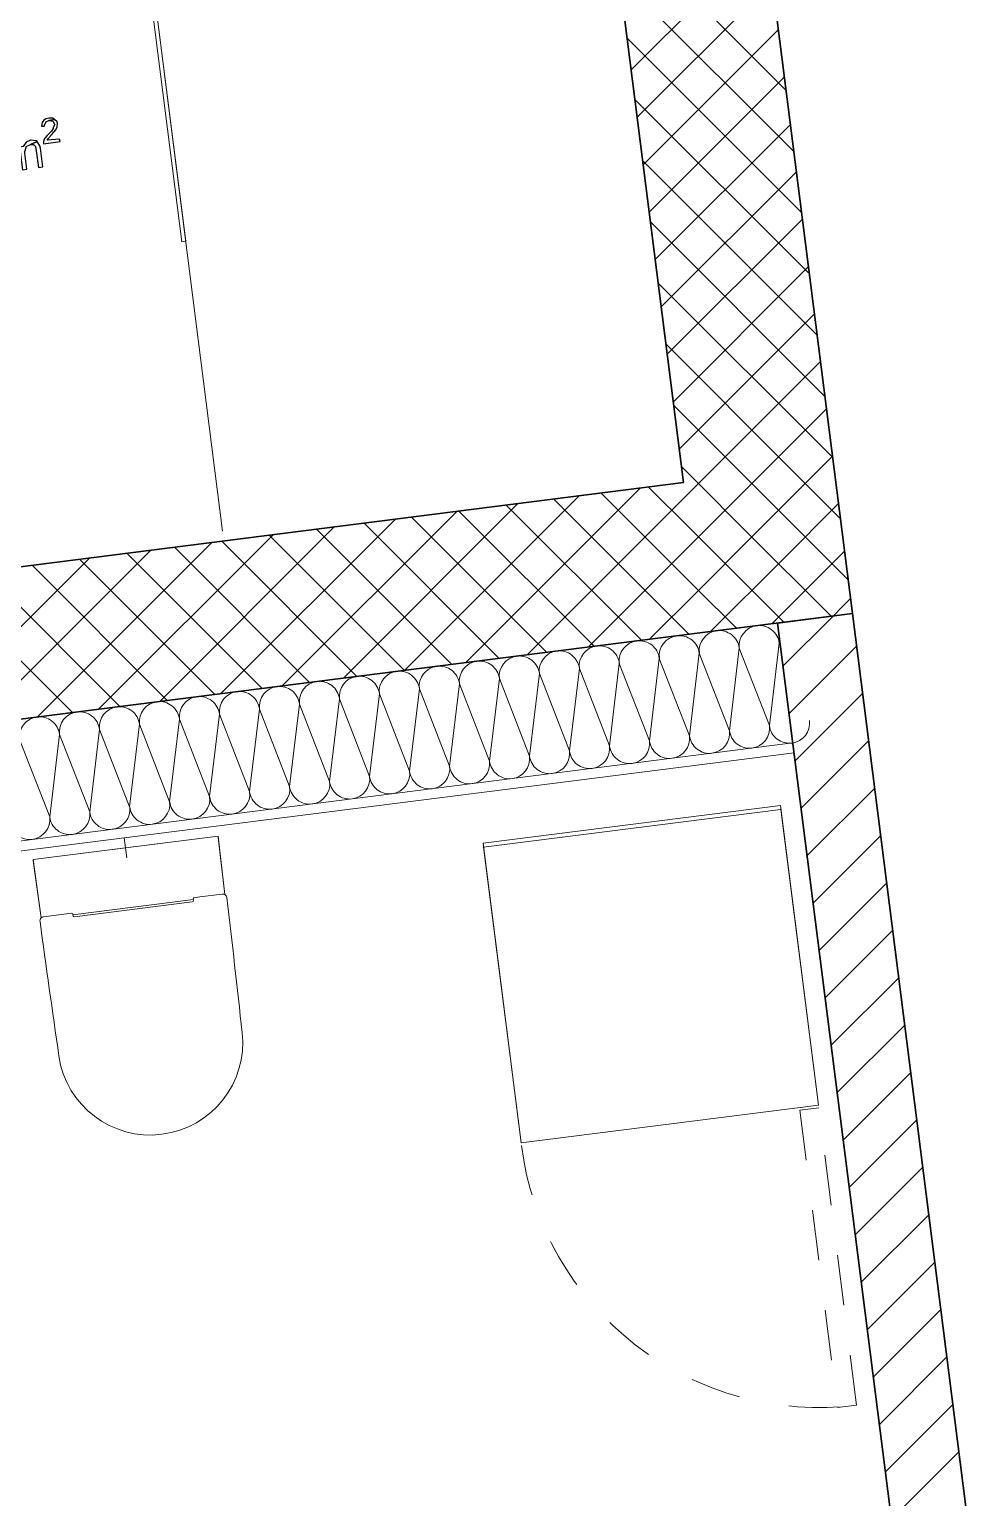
# Model space of a CAD drawing. Header units: metres. Extents: x 2713679.5 to 2713747.3, y 1226017.1 to 1226104.2.
# Drawn here: x 2713692.397 to 2713694.275, y 1226073.495 to 1226076.41 of the extents above; entities that cross this region are included whole.
import ezdxf

# ---------------------------------------------------------------- set-up
doc = ezdxf.new("R2010")
doc.units = ezdxf.units.M
doc.header["$MEASUREMENT"] = 0
doc.linetypes.add('Achse', pattern=[0.115, 0, -0.04, 0.075, 0])
doc.linetypes.add('Strich 2_1mm', pattern=[0.15, 0.1, -0.05])
doc.layers.add('plangrafiken', color=251, linetype='Continuous')
doc.layers.add('waende_stuetzen', color=250, linetype='Continuous')
doc.layers.add('texte', color=7, linetype='Continuous', true_color=0x000000)

msp = doc.modelspace()

# ---------------------------------------------------------------- linework, layer by layer
at = {"layer": 'plangrafiken', "color": 7, "linetype": 'Continuous', "lineweight": 13}
for p, q in [((2713692.5478, 1226077.1786), (2713692.6989, 1226075.9882)), ((2713692.7069, 1226075.9892), (2713692.5558, 1226077.1797)), ((2713692.5558, 1226077.1797), (2713692.7799, 1226075.4138)), ((2713692.6989, 1226075.9882), (2713692.7069, 1226075.9892)), ((2713693.297, 1226074.794), (2713693.8873, 1226074.8689)), ((2713693.8883, 1226074.861), (2713693.298, 1226074.7861)), ((2713693.8873, 1226074.8689), (2713693.9628, 1226074.2737)), ((2713693.9628, 1226074.2737), (2713693.8883, 1226074.861)), ((2713692.404, 1226074.7613), (2713692.7711, 1226074.8079)), ((2713692.7711, 1226074.8079), (2713692.5876, 1226074.7846)), ((2713692.7714, 1226074.8052), (2713692.7711, 1226074.8079)), ((2713692.7711, 1226074.8079), (2713692.7843, 1226074.692)), ((2713692.7843, 1226074.692), (2713692.7714, 1226074.8052)), ((2713693.3726, 1226074.1988), (2713693.297, 1226074.794)), ((2713692.5876, 1226074.7846), (2713692.404, 1226074.7613)), ((2713693.298, 1226074.7861), (2713693.3726, 1226074.1988)), ((2713692.404, 1226074.7613), (2713692.4044, 1226074.7587)), ((2713692.4202, 1226074.6458), (2713692.404, 1226074.7613)), ((2713692.4044, 1226074.7587), (2713692.4202, 1226074.6458)), ((2713692.4829, 1226074.6515), (2713692.7221, 1226074.6819)), ((2713692.7197, 1226074.6774), (2713692.4864, 1226074.6478)), ((2713692.7221, 1226074.6819), (2713692.7219, 1226074.6836)), ((2713692.7237, 1226074.6858), (2713692.7347, 1226074.6872)), ((2713692.7347, 1226074.6872), (2713692.7795, 1226074.6929)), ((2713692.4246, 1226074.6479), (2713692.4652, 1226074.653)), ((2713692.4652, 1226074.653), (2713692.4804, 1226074.655)), ((2713692.4827, 1226074.6533), (2713692.4829, 1226074.6515)), ((2713693.9628, 1226074.2737), (2713693.3726, 1226074.1988))]:
    msp.add_line(p, q, dxfattribs=at)
at = {"layer": 'plangrafiken', "color": 144, "linetype": 'Continuous', "lineweight": 20, "true_color": 0x0082b3}
for p, q in [((2713692.585, 1226074.8044), (2713692.5901, 1226074.7648)), ((2713692.5677, 1226074.7821), (2713692.6074, 1226074.7871))]:
    msp.add_line(p, q, dxfattribs=at)
at = {"layer": 'plangrafiken', "color": 7, "linetype": 'Strich 2_1mm', "lineweight": 13}
for p, q in [((2713693.9635, 1226074.2687), (2713693.9256, 1226074.2639)), ((2713694.0384, 1226073.6783), (2713693.9635, 1226074.2687)), ((2713693.9256, 1226074.2639), (2713694.0005, 1226073.6735)), ((2713694.0005, 1226073.6735), (2713694.0384, 1226073.6783))]:
    msp.add_line(p, q, dxfattribs=at)
at = {"layer": 'plangrafiken', "color": 7, "linetype": 'Continuous', "lineweight": 13}
for centre, radius, start, end in [((2713692.7193, 1226074.6803), 0.00298, 276.6469, 6.505), ((2713692.7239, 1226074.6839), 0.002, 97.2326, 186.2737), ((2713692.7805, 1226074.685), 0.008, 6.7498, 97.2326), ((2713692.7805, 1226074.685), 0.008, 6.7498, 61.2541), ((2713662.9932, 1226071.1595), 30.0032, 6.23467, 6.74985), ((2713692.4256, 1226074.64), 0.008, 97.2326, 187.7153), ((2713692.4807, 1226074.653), 0.002, 7.7686, 97.2326), ((2713692.486, 1226074.6507), 0.00298, 187.9601, 277.8183), ((2713692.4256, 1226074.64), 0.008, 133.2013, 187.7153), ((2713722.1493, 1226078.6668), 30.0032, 187.7153, 188.23048), ((2713692.6366, 1226074.398), 0.1834, 188.2305, 6.2347)]:
    msp.add_arc(centre, radius, start, end, dxfattribs=at)
at = {"layer": 'plangrafiken', "color": 7, "linetype": 'Achse', "lineweight": 13}
msp.add_arc((2713693.9635, 1226074.2687), 0.595, 187.2326, 277.2326, dxfattribs=at)
at = {"layer": 'plangrafiken', "color": 7, "linetype": 'Continuous', "lineweight": 13}
for centre, start_param, end_param in [((2713692.7236, 1226074.6708), 0.698501, 0.81567), ((2713692.4842, 1226074.6404), 5.467516, 5.584684)]:
    msp.add_ellipse(centre, major_axis=(-0.0018, 0.0144), ratio=0.008727, start_param=start_param, end_param=end_param, dxfattribs=at)
at = {"layer": 'texte'}
for points in [[(2713692.4355, 1226076.2336), (2713692.4294, 1226076.2324), (2713692.4245, 1226076.2287), (2713692.422, 1226076.225), (2713692.4208, 1226076.2177), (2713692.4269, 1226076.2177), (2713692.4269, 1226076.2201), (2713692.4294, 1226076.225), (2713692.4294, 1226076.2262), (2713692.4355, 1226076.2287), (2713692.4465, 1226076.2311), (2713692.4428, 1226076.2336)], [(2713692.4465, 1226076.2311), (2713692.4355, 1226076.2287), (2713692.4367, 1226076.2287), (2713692.4428, 1226076.2275), (2713692.4428, 1226076.2275), (2713692.4465, 1226076.2214), (2713692.4465, 1226076.2201), (2713692.4441, 1226076.214), (2713692.4441, 1226076.2128), (2713692.4404, 1226076.2079), (2713692.4343, 1226076.2018), (2713692.4318, 1226076.1993), (2713692.4282, 1226076.1944), (2713692.4269, 1226076.1932), (2713692.4245, 1226076.1871), (2713692.4245, 1226076.1822), (2713692.4575, 1226076.1871), (2713692.4563, 1226076.192), (2713692.4318, 1226076.1895), (2713692.4343, 1226076.1932), (2713692.4355, 1226076.1944), (2713692.4404, 1226076.2006), (2713692.4453, 1226076.2054), (2713692.449, 1226076.2103), (2713692.449, 1226076.2103), (2713692.4514, 1226076.2165), (2713692.4526, 1226076.2226), (2713692.4514, 1226076.2262)], [(2713692.4, 1226076.1895), (2713692.3988, 1226076.1895), (2713692.3902, 1226076.1859), (2713692.3841, 1226076.1773), (2713692.3743, 1226076.1749), (2713692.378, 1226076.1663), (2713692.3829, 1226076.1308), (2713692.3915, 1226076.132), (2713692.3878, 1226076.1638), (2713692.3878, 1226076.1675), (2713692.3902, 1226076.1761), (2713692.3902, 1226076.1773), (2713692.3988, 1226076.181), (2713692.4123, 1226076.1871), (2713692.4098, 1226076.1883)], [(2713692.4123, 1226076.1871), (2713692.3988, 1226076.181), (2713692.4049, 1226076.181), (2713692.4086, 1226076.1773), (2713692.4098, 1226076.1687), (2713692.4147, 1226076.1357), (2713692.4233, 1226076.1369), (2713692.4184, 1226076.1736), (2713692.4172, 1226076.1785)]]:
    msp.add_lwpolyline(points, close=True, dxfattribs=at)
at = {"layer": 'waende_stuetzen', "color": 7, "linetype": 'Continuous', "lineweight": 35}
for p, q in [((2713694.0305, 1226075.25), (2713693.2323, 1226081.5395)), ((2713692.9347, 1226081.5017), (2713693.6951, 1226075.5098)), ((2713693.6951, 1226075.5098), (2713691.1654, 1226075.1888)), ((2713694.0305, 1226075.25), (2713693.7328, 1226075.2122)), ((2713694.0305, 1226075.25), (2713693.8817, 1226075.2311)), ((2713693.8817, 1226075.2311), (2713694.1259, 1226073.3065)), ((2713694.2747, 1226073.3254), (2713694.0305, 1226075.25)), ((2713691.2031, 1226074.8911), (2713693.7328, 1226075.2122))]:
    msp.add_line(p, q, dxfattribs=at)
at = {"layer": 'waende_stuetzen', "color": 18, "linetype": 'Continuous', "lineweight": 0, "true_color": 0x000000}
for p, q in [((2713693.8987, 1226076.2886), (2713693.5523, 1226076.6349)), ((2713693.5911, 1226076.3294), (2713693.8594, 1226076.5977)), ((2713693.9141, 1226076.1671), (2713693.5677, 1226076.5134)), ((2713693.603, 1226076.2352), (2713693.8714, 1226076.5036)), ((2713693.615, 1226076.1411), (2713693.8833, 1226076.4095)), ((2713693.9295, 1226076.0456), (2713693.5831, 1226076.392)), ((2713693.6269, 1226076.047), (2713693.8953, 1226076.3153)), ((2713693.9449, 1226075.9241), (2713693.5985, 1226076.2705)), ((2713693.6388, 1226075.9529), (2713693.9072, 1226076.2212)), ((2713693.9603, 1226075.8026), (2713693.614, 1226076.149)), ((2713693.6508, 1226075.8587), (2713693.9191, 1226076.1271)), ((2713693.9757, 1226075.6811), (2713693.6294, 1226076.0275)), ((2713693.6627, 1226075.7646), (2713693.9311, 1226076.033)), ((2713693.6747, 1226075.6705), (2713693.943, 1226075.9389)), ((2713693.9912, 1226075.5597), (2713693.6448, 1226075.906)), ((2713693.6866, 1226075.5764), (2713693.955, 1226075.8447)), ((2713693.9079, 1226075.5368), (2713693.6602, 1226075.7845)), ((2713693.7306, 1226075.5143), (2713693.9669, 1226075.7506)), ((2713693.8138, 1226075.5249), (2713693.6756, 1226075.6631)), ((2713693.8521, 1226075.5297), (2713693.9789, 1226075.6565)), ((2713693.9736, 1226075.5451), (2713693.9908, 1226075.5624)), ((2713693.7197, 1226075.5129), (2713693.691, 1226075.5416)), ((2713693.7723, 1226075.45), (2713693.8521, 1226075.5297)), ((2713694.022, 1226075.3167), (2713693.8138, 1226075.5249)), ((2713693.8321, 1226075.4036), (2713693.9736, 1226075.5451)), ((2713694.0066, 1226075.4382), (2713693.9079, 1226075.5368)), ((2713693.2628, 1226075.1525), (2713693.6091, 1226075.4989)), ((2713693.7065, 1226075.4201), (2713693.6256, 1226075.501)), ((2713693.6986, 1226075.4823), (2713693.7126, 1226075.4963)), ((2713693.7126, 1226075.4963), (2713693.7306, 1226075.5143)), ((2713693.8182, 1226075.4144), (2713693.7197, 1226075.5129)), ((2713693.0198, 1226075.1217), (2713693.3662, 1226075.4681)), ((2713693.1413, 1226075.1371), (2713693.4877, 1226075.4835)), ((2713693.6116, 1226075.1968), (2713693.3432, 1226075.4651)), ((2713693.3843, 1226075.1679), (2713693.6986, 1226075.4823)), ((2713693.7057, 1226075.2087), (2713693.4373, 1226075.4771)), ((2713693.7219, 1226075.2986), (2713693.5315, 1226075.489)), ((2713693.8919, 1226075.3573), (2713694.0028, 1226075.4682)), ((2713692.7768, 1226075.0909), (2713693.1232, 1226075.4372)), ((2713692.8983, 1226075.1063), (2713693.2447, 1226075.4526)), ((2713693.4233, 1226075.1729), (2713693.155, 1226075.4413)), ((2713693.5174, 1226075.1849), (2713693.2491, 1226075.4532)), ((2713693.7105, 1226075.3881), (2713693.7723, 1226075.45)), ((2713692.5339, 1226075.06), (2713692.8802, 1226075.4064)), ((2713692.6554, 1226075.0754), (2713693.0017, 1226075.4218)), ((2713693.141, 1226075.1371), (2713692.8726, 1226075.4054)), ((2713693.2351, 1226075.149), (2713692.9667, 1226075.4174)), ((2713693.3292, 1226075.161), (2713693.0608, 1226075.4293)), ((2713693.8939, 1226075.2326), (2713693.7065, 1226075.4201)), ((2713693.988, 1226075.2446), (2713693.8182, 1226075.4144)), ((2713692.2909, 1226075.0292), (2713692.6373, 1226075.3756)), ((2713692.4124, 1226075.0446), (2713692.7588, 1226075.391)), ((2713692.9527, 1226075.1132), (2713692.6844, 1226075.3815)), ((2713693.0468, 1226075.1251), (2713692.7785, 1226075.3935)), ((2713693.5057, 1226075.1834), (2713693.7105, 1226075.3881)), ((2713693.7225, 1226075.294), (2713693.8321, 1226075.4036)), ((2713692.1694, 1226075.0138), (2713692.5158, 1226075.3601)), ((2713692.7645, 1226075.0893), (2713692.4961, 1226075.3576)), ((2713692.8586, 1226075.1012), (2713692.5902, 1226075.3696)), ((2713693.7487, 1226075.2142), (2713693.8919, 1226075.3573)), ((2713693.9516, 1226075.311), (2713694.0147, 1226075.3741)), ((2713692.4821, 1226075.0535), (2713692.2138, 1226075.3218)), ((2713692.5762, 1226075.0654), (2713692.3079, 1226075.3338)), ((2713692.6703, 1226075.0773), (2713692.402, 1226075.3457)), ((2713693.6272, 1226075.1988), (2713693.7225, 1226075.294)), ((2713693.7998, 1226075.2207), (2713693.7219, 1226075.2986)), ((2713693.8702, 1226075.2296), (2713693.9516, 1226075.311)), ((2713693.9917, 1226075.245), (2713694.0114, 1226075.2647)), ((2713694.0114, 1226075.2647), (2713694.0266, 1226075.28)), ((2713693.8925, 1226075.1458), (2713693.9917, 1226075.245)), ((2713693.9044, 1226075.0517), (2713694.0386, 1226075.1859)), ((2713693.9164, 1226074.9576), (2713694.0505, 1226075.0918)), ((2713693.9283, 1226074.8635), (2713694.0625, 1226074.9976)), ((2713693.9402, 1226074.7693), (2713694.0744, 1226074.9035)), ((2713693.9522, 1226074.6752), (2713694.0864, 1226074.8094)), ((2713693.9641, 1226074.5811), (2713694.0983, 1226074.7153)), ((2713693.9761, 1226074.487), (2713694.1103, 1226074.6212)), ((2713693.988, 1226074.3929), (2713694.1222, 1226074.527)), ((2713694, 1226074.2987), (2713694.1341, 1226074.4329)), ((2713694.0119, 1226074.2046), (2713694.1461, 1226074.3388)), ((2713694.0239, 1226074.1105), (2713694.158, 1226074.2447)), ((2713694.0358, 1226074.0164), (2713694.17, 1226074.1505)), ((2713694.0477, 1226073.9223), (2713694.1819, 1226074.0564)), ((2713694.0597, 1226073.8281), (2713694.1939, 1226073.9623)), ((2713694.0716, 1226073.734), (2713694.2058, 1226073.8682)), ((2713694.0836, 1226073.6399), (2713694.2178, 1226073.7741)), ((2713694.0955, 1226073.5458), (2713694.2297, 1226073.6799)), ((2713694.1075, 1226073.4516), (2713694.2416, 1226073.5858))]:
    msp.add_line(p, q, dxfattribs=at)
at = {"layer": 'waende_stuetzen', "color": 7, "linetype": 'Continuous', "lineweight": 18}
for p, q in [((2713693.8817, 1226075.2311), (2713691.2031, 1226074.8911)), ((2713691.2333, 1226074.6531), (2713693.9119, 1226074.993)), ((2713691.2359, 1226074.6332), (2713693.9144, 1226074.9731)), ((2713693.9144, 1226074.9731), (2713693.9119, 1226074.993))]:
    msp.add_line(p, q, dxfattribs=at)
at = {"layer": 'waende_stuetzen', "color": 7, "linetype": 'Continuous', "lineweight": 13}
for p, q in [((2713693.9119, 1226074.993), (2713693.8817, 1226075.2311)), ((2713693.7067, 1226075.0073), (2713693.7263, 1226075.171)), ((2713693.7861, 1226075.0173), (2713693.7263, 1226075.171)), ((2713693.7861, 1226075.0173), (2713693.8056, 1226075.1811)), ((2713693.8655, 1226075.0274), (2713693.8056, 1226075.1811)), ((2713693.8655, 1226075.0274), (2713693.885, 1226075.1912)), ((2713693.8875, 1226075.1846), (2713693.885, 1226075.1912)), ((2713693.548, 1226074.9871), (2713693.5675, 1226075.1509)), ((2713693.6274, 1226074.9972), (2713693.5675, 1226075.1509)), ((2713693.6274, 1226074.9972), (2713693.6469, 1226075.161)), ((2713693.7067, 1226075.0073), (2713693.6469, 1226075.161)), ((2713693.3099, 1226074.9569), (2713693.3295, 1226075.1207)), ((2713693.3893, 1226074.967), (2713693.3295, 1226075.1207)), ((2713693.3893, 1226074.967), (2713693.4088, 1226075.1307)), ((2713693.4686, 1226074.9771), (2713693.4088, 1226075.1307)), ((2713693.4686, 1226074.9771), (2713693.4882, 1226075.1408)), ((2713693.548, 1226074.9871), (2713693.4882, 1226075.1408)), ((2713693.0718, 1226074.9267), (2713693.0914, 1226075.0905)), ((2713693.1512, 1226074.9368), (2713693.0914, 1226075.0905)), ((2713693.1512, 1226074.9368), (2713693.1707, 1226075.1005)), ((2713693.2306, 1226074.9468), (2713693.1707, 1226075.1005)), ((2713693.2306, 1226074.9468), (2713693.2501, 1226075.1106)), ((2713693.3099, 1226074.9569), (2713693.2501, 1226075.1106)), ((2713692.8337, 1226074.8965), (2713692.8533, 1226075.0602)), ((2713692.9131, 1226074.9066), (2713692.8533, 1226075.0602)), ((2713692.9131, 1226074.9066), (2713692.9326, 1226075.0703)), ((2713692.9925, 1226074.9166), (2713692.9326, 1226075.0703)), ((2713692.9925, 1226074.9166), (2713693.012, 1226075.0804)), ((2713693.0718, 1226074.9267), (2713693.012, 1226075.0804)), ((2713692.5956, 1226074.8663), (2713692.6152, 1226075.03)), ((2713692.675, 1226074.8763), (2713692.6152, 1226075.03)), ((2713692.675, 1226074.8763), (2713692.6945, 1226075.0401)), ((2713692.7544, 1226074.8864), (2713692.6945, 1226075.0401)), ((2713692.7544, 1226074.8864), (2713692.7739, 1226075.0502)), ((2713692.8337, 1226074.8965), (2713692.7739, 1226075.0502)), ((2713692.4369, 1226074.8461), (2713692.3771, 1226074.9998)), ((2713692.4369, 1226074.8461), (2713692.4565, 1226075.0099)), ((2713692.5163, 1226074.8562), (2713692.4565, 1226075.0099)), ((2713692.5163, 1226074.8562), (2713692.5358, 1226075.02)), ((2713692.5956, 1226074.8663), (2713692.5358, 1226075.02))]:
    msp.add_line(p, q, dxfattribs=at)
for centre, start, end in [((2713693.6866, 1226075.166), 97.2326, 187.2326), ((2713693.6866, 1226075.166), 7.2326, 97.2326), ((2713693.766, 1226075.1761), 97.2326, 187.2326), ((2713693.766, 1226075.1761), 7.2326, 97.2326), ((2713693.8453, 1226075.1861), 97.2326, 187.2326), ((2713693.8453, 1226075.1861), 7.2326, 97.2326), ((2713693.9247, 1226075.1962), 170.4522, 187.2326), ((2713693.4485, 1226075.1358), 97.2326, 187.2326), ((2713693.4485, 1226075.1358), 7.2326, 97.2326), ((2713693.5279, 1226075.1459), 97.2326, 187.2326), ((2713693.5279, 1226075.1459), 7.2326, 97.2326), ((2713693.6072, 1226075.1559), 97.2326, 187.2326), ((2713693.6072, 1226075.1559), 7.2326, 97.2326), ((2713693.2104, 1226075.1056), 97.2326, 187.2326), ((2713693.2104, 1226075.1056), 7.2326, 97.2326), ((2713693.2898, 1226075.1156), 97.2326, 187.2326), ((2713693.2898, 1226075.1156), 7.2326, 97.2326), ((2713693.3691, 1226075.1257), 97.2326, 187.2326), ((2713693.3691, 1226075.1257), 7.2326, 97.2326), ((2713692.9723, 1226075.0754), 97.2326, 187.2326), ((2713692.9723, 1226075.0754), 7.2326, 97.2326), ((2713693.0517, 1226075.0854), 97.2326, 187.2326), ((2713693.0517, 1226075.0854), 7.2326, 97.2326), ((2713693.131, 1226075.0955), 97.2326, 187.2326), ((2713693.131, 1226075.0955), 7.2326, 97.2326), ((2713692.7342, 1226075.0451), 97.2326, 187.2326), ((2713692.7342, 1226075.0451), 7.2326, 97.2326), ((2713692.8136, 1226075.0552), 97.2326, 187.2326), ((2713692.8136, 1226075.0552), 7.2326, 97.2326), ((2713692.893, 1226075.0653), 97.2326, 187.2326), ((2713692.893, 1226075.0653), 7.2326, 97.2326), ((2713692.4961, 1226075.0149), 97.2326, 187.2326), ((2713692.4961, 1226075.0149), 7.2326, 97.2326), ((2713692.5755, 1226075.025), 97.2326, 187.2326), ((2713692.5755, 1226075.025), 7.2326, 97.2326), ((2713692.6549, 1226075.0351), 97.2326, 187.2326), ((2713692.6549, 1226075.0351), 7.2326, 97.2326), ((2713692.4168, 1226075.0048), 97.2326, 187.2326), ((2713692.4168, 1226075.0048), 7.2326, 97.2326), ((2713693.8258, 1226075.0224), 277.2326, 7.2326), ((2713693.9051, 1226075.0324), 187.2326, 277.2326), ((2713693.9051, 1226075.0324), 277.2326, 7.2326), ((2713693.5877, 1226074.9922), 277.2326, 7.2326), ((2713693.667, 1226075.0022), 187.2326, 277.2326), ((2713693.667, 1226075.0022), 277.2326, 7.2326), ((2713693.7464, 1226075.0123), 187.2326, 277.2326), ((2713693.7464, 1226075.0123), 277.2326, 7.2326), ((2713693.8258, 1226075.0224), 187.2326, 277.2326), ((2713693.3496, 1226074.9619), 277.2326, 7.2326), ((2713693.429, 1226074.972), 187.2326, 277.2326), ((2713693.429, 1226074.972), 277.2326, 7.2326), ((2713693.5083, 1226074.9821), 187.2326, 277.2326), ((2713693.5083, 1226074.9821), 277.2326, 7.2326), ((2713693.5877, 1226074.9922), 187.2326, 277.2326), ((2713693.9051, 1226075.0324), 277.2326, 279.673), ((2713693.1909, 1226074.9418), 277.2326, 7.2326), ((2713693.2702, 1226074.9519), 187.2326, 277.2326), ((2713693.2702, 1226074.9519), 277.2326, 7.2326), ((2713693.3496, 1226074.9619), 187.2326, 277.2326), ((2713692.9528, 1226074.9116), 277.2326, 7.2326), ((2713693.0321, 1226074.9217), 187.2326, 277.2326), ((2713693.0321, 1226074.9217), 277.2326, 7.2326), ((2713693.1115, 1226074.9317), 187.2326, 277.2326), ((2713693.1115, 1226074.9317), 277.2326, 7.2326), ((2713693.1909, 1226074.9418), 187.2326, 277.2326), ((2713692.7147, 1226074.8814), 277.2326, 7.2326), ((2713692.7941, 1226074.8914), 187.2326, 277.2326), ((2713692.7941, 1226074.8914), 277.2326, 7.2326), ((2713692.8734, 1226074.9015), 187.2326, 277.2326), ((2713692.8734, 1226074.9015), 277.2326, 7.2326), ((2713692.9528, 1226074.9116), 187.2326, 277.2326), ((2713692.4766, 1226074.8512), 277.2326, 7.2326), ((2713692.556, 1226074.8612), 187.2326, 277.2326), ((2713692.556, 1226074.8612), 277.2326, 7.2326), ((2713692.6353, 1226074.8713), 187.2326, 277.2326), ((2713692.6353, 1226074.8713), 277.2326, 7.2326), ((2713692.7147, 1226074.8814), 187.2326, 277.2326), ((2713692.3972, 1226074.8411), 187.2326, 277.2326), ((2713692.3972, 1226074.8411), 277.2326, 7.2326), ((2713692.4766, 1226074.8512), 187.2326, 277.2326)]:
    msp.add_arc(centre, 0.04, start, end, dxfattribs=at)

doc.saveas('drawing.dxf')
